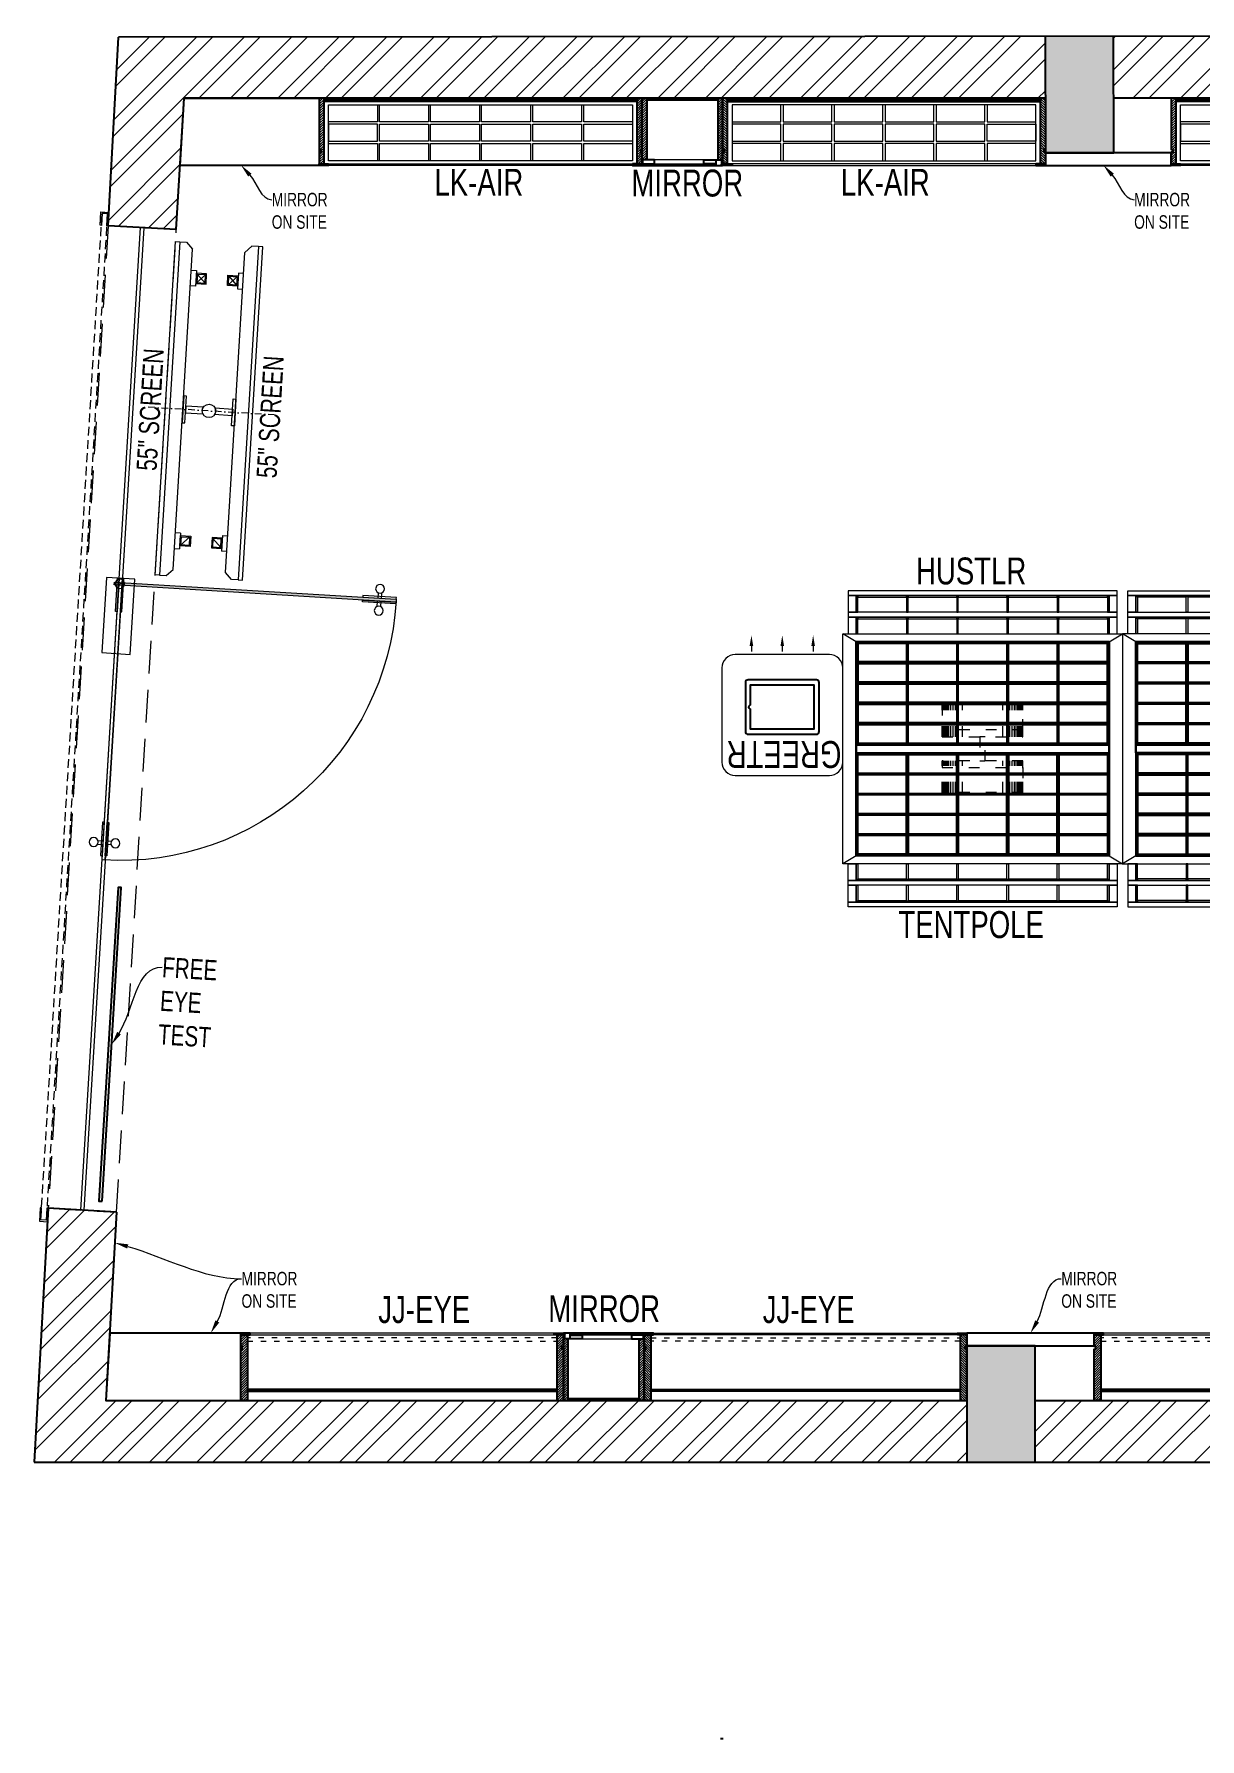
# Model space of a CAD drawing. Header units: feet. Extents: x 9376474 to 9395053, y -6862683 to -6856347.
# Drawn here: x 9376474 to 9380809, y -6862683 to -6856347 of the extents above; entities that cross this region are included whole.
import ezdxf
from ezdxf import colors
from ezdxf.entities.mleader import LeaderData, LeaderLine
from ezdxf.math import Vec2, Vec3

# ---------------------------------------------------------------- set-up
doc = ezdxf.new("R2010")
doc.units = ezdxf.units.FT
doc.header["$LTSCALE"] = 33
doc.header["$MEASUREMENT"] = 0
for name, pattern in [('ACAD_ISO03W100', [30, 12, -18]), ('DASHDOT2', [0.5, 0.25, -0.125, 0, -0.125]), ('HIDDEN', [9.525, 6.35, -3.175]), ('HIDDENX2', [0.75, 0.5, -0.25])]:
    doc.linetypes.add(name, pattern=pattern)
for name, color, linetype, lineweight in [('A-Glazing', 4, 'Continuous', 20), ('A-shutter', 8, 'Continuous', 18), ('A-WALL HATCH', 251, 'Continuous', 5), ('beam', 90, 'Continuous', 9), ('column hatch', 5, 'Continuous', 0), ('Glazing', 141, 'Continuous', 15), ('LENS-DIM', 252, 'Continuous', 5), ('LENS-PARTITION', 21, 'Continuous', 25), ('LENS-TEXT', 31, 'Continuous', 5), ('LENS_DIMENSION', 193, 'Continuous', 0), ('LENS_TEXT', 31, 'Continuous', 5), ('LK-EQPMT', 3, 'Continuous', 18), ('LK-FF&E FLOOR', 1, 'Continuous', 9), ('LK-FF&E WALL', 1, 'Continuous', 9), ('LK-IT', 3, 'Continuous', 18), ('LN-ELEVATION-1', 81, 'Continuous', 25), ('LN-ELEVATION-2', 103, 'Continuous', 20), ('LN-ELEVATION-3', 125, 'Continuous', 18), ('LN-ELEVATION-4', 145, 'Continuous', 13), ('LN-ELEVATION-5', 167, 'Continuous', 5), ('LN-HATCH', 251, 'Continuous', 0), ('PLANO-TXT', 252, 'Continuous', 5), ('rolling shutter', 1, 'Continuous', 5)]:
    doc.layers.add(name, color=color, linetype=linetype, lineweight=lineweight)
doc.layers.add('A-WALL', color=1, linetype='Continuous')
doc.layers.add('column', color=10, linetype='Continuous')
doc.styles.add('LK TXT', font='GILC____.TTF', dxfattribs={"height": 100})
doc.styles.get("Standard").update_dxf_attribs({"font": 'GILC____.TTF'})
pattern_1 = [(45, (7858054.0837, 3504049.203), (-4.4901280605, 4.4901280605), [])]

# ---------------------------------------------------------------- blocks, each defined once
blk = doc.blocks.new('*U48')
at = {"layer": 'A-shutter', "color": 5, "ltscale": 10}
for points in [[(41037660.4, -1561539.2), (41037660.4, -1561544.2), (41037615.4, -1561544.2), (41037615.4, -1561564.2), (41037660.4, -1561564.2), (41037660.4, -1561569.2), (41037610.4, -1561569.2), (41037610.4, -1561539.2)], [(41041318.5, -1561539.2), (41041318.5, -1561544.2), (41041363.5, -1561544.2), (41041363.5, -1561564.2), (41041318.5, -1561564.2), (41041318.5, -1561569.2), (41041368.5, -1561569.2), (41041368.5, -1561539.2)]]:
    blk.add_lwpolyline(points, close=True, dxfattribs=at)
at = {"layer": 'A-shutter', "color": 5, "linetype": 'HIDDENX2', "ltscale": 2}
blk.add_lwpolyline([(41037615.4, -1561544.2), (41037615.4, -1561564.2), (41041363.5, -1561564.2), (41041363.5, -1561544.2)], close=True, dxfattribs=at)
blk = doc.blocks.new('A$C68f6a2d5')
at = {"layer": 'A-WALL HATCH'}
h = blk.add_hatch(dxfattribs=at)
h.set_pattern_fill('ANSI32', color=256, scale=333)
h.set_pattern_definition([(45, (-4387094.85, 5466808.88), (-88.2999593, 88.2999593), []), (45, (-4387035.99, 5466808.88), (-88.2999593, 88.2999593), [])])
h.paths.add_polyline_path([(-16886.2, 4581.1), (-16856.5, 5069.4), (-13654.6, 5069.4), (-13654.8, 5299.4), (-17100.6, 5296.5), (-17139.8, 4595.3)])
h.paths.add_polyline_path([(-13946.6, 0), (-13946.6, 230), (-17147.6, 230), (-17108.5, 929.9), (-17362.1, 944.1), (-17414.9, 0)])
h.paths.add_polyline_path([(-10553.6, 0), (-10553.6, 230), (-13692.6, 230), (-13692.6, 0)])
h.paths.add_polyline_path([(-10272.6, 5069.4), (-10272.8, 5302.2), (-13400.8, 5299.6), (-13400.6, 5069.6)])
h.paths.add_polyline_path([(-7037.6, 5069.4), (-7037.8, 5304.9), (-10018.8, 5302.4), (-10018.6, 5069.4)])
h.paths.add_polyline_path([(-7312.6, 0), (-7312.6, 230), (-10299.6, 230), (-10299.6, 0)])
h.paths.add_polyline_path([(-3964.6, 0), (-3951.7, 230), (-7058.6, 230), (-7058.6, 0)])
h.paths.add_polyline_path([(-453, 0), (-376.3, 230), (-3728.3, 230), (-3741, 0)])
h.paths.add_polyline_path([(1063.4, 2454.9), (818.7, 2468.5), (-44.1, 476.8), (196.4, 453.4)])
at = {"layer": 'column hatch'}
h = blk.add_hatch(color=251, dxfattribs=at)
h.dxf.hatch_style = 1
h.paths.add_polyline_path([(-13400.5, 4866.6), (-13400.8, 5299.6), (-13654.8, 5299.4), (-13654.5, 4866.4)])
h.paths.add_polyline_path([(-10018.5, 4869.4), (-10018.8, 5302.4), (-10272.8, 5302.2), (-10272.5, 4869.2)])
h.paths.add_polyline_path([(-6783.5, 4872.1), (-6783.8, 5305.1), (-7037.8, 5304.9), (-7037.5, 4871.9)])
h.paths.add_polyline_path([(-7058.6, 0), (-7058.6, 433), (-7312.6, 433), (-7312.6, 0)])
h.paths.add_polyline_path([(-13692.6, 0), (-13692.6, 433), (-13946.6, 433), (-13946.6, 0)])
h.paths.add_polyline_path([(-10299.6, 0), (-10299.6, 433), (-10553.6, 433), (-10553.6, 0)])
at = {"layer": 'A-WALL'}
for p, q in [((-17139.8, 4595.3), (-17100.6, 5296.5)), ((-3543.7, 5307.8), (-17100.6, 5296.5)), ((-16886.2, 4581.1), (-16856.5, 5069.4)), ((-13654.6, 5069.4), (-16856.5, 5069.4)), ((-10272.6, 5069.4), (-13400.6, 5069.6)), ((-16886.2, 4581.1), (-17139.8, 4595.3)), ((-17362.1, 944.1), (-17414.9, 0)), ((-17108.5, 929.9), (-17362.1, 944.1)), ((-17108.5, 929.9), (-17147.6, 230)), ((-17147.6, 230), (-13946.6, 230)), ((-13692.6, 230), (-10553.6, 230)), ((-17414.9, 0), (0, 0))]:
    blk.add_line(p, q, dxfattribs=at)
at = {"layer": 'beam', "linetype": 'HIDDEN', "ltscale": 0.58}
blk.add_lwpolyline([(-16886.2, 4581.1), (-17139.8, 4595.3), (-17362.1, 944.1), (-17108.5, 929.9)], close=True, dxfattribs=at)
at = {"layer": 'column'}
for p, q in [((-13654.8, 5299.4), (-13654.5, 4866.4)), ((-13400.5, 4866.6), (-13400.8, 5299.6)), ((-13654.5, 4866.4), (-13400.5, 4866.6)), ((-13692.6, 433), (-13946.6, 433)), ((-13946.6, 433), (-13946.6, 0)), ((-13692.6, 0), (-13692.6, 433)), ((-14853.1, -1028, -123.1), (-14863.1, -1027.4, -123.1))]:
    blk.add_line(p, q, dxfattribs=at)
at = {"layer": 'rolling shutter', "color": 2, "xscale": -1, "rotation": 266.5157355148886}
blk.add_blockref('*U48', (-952749.1, -41055761), dxfattribs=at)
blk = doc.blocks.new('Entrance Door')
at = {"layer": 'Glazing', "ltscale": 111}
blk.add_hatch(color=256, dxfattribs=at).paths.add_polyline_path([(18, -34.8), (18, -1235), (30, -1235), (30, -34.8)])
at = {"layer": 'Glazing'}
for p, q in [((30, -54.2), (18, -66.2)), ((1117.8, -31.3), (1117.8, -54.3)), ((1117.8, -89.2), (1117.8, -66.3)), ((1132.8, -31.3), (1132.8, -54.3)), ((1132.8, -89.2), (1132.8, -66.3))]:
    blk.add_line(p, q, dxfattribs=at)
at = {"layer": 'Glazing', "ltscale": 44}
for p, q in [((-4.9, -1156.3), (18, -1156.3)), ((52.9, -1156.3), (30, -1156.3)), ((-4.9, -1171.3), (18, -1171.3)), ((52.9, -1171.3), (30, -1171.3))]:
    blk.add_line(p, q, dxfattribs=at)
at = {"layer": 'Glazing'}
for points in [[(320, -120.5), (0, -120.5), (0, 0), (320, 0)], [(0, -54.2), (142.5, -54.2), (142.5, -46.8), (0, -46.8)], [(0, -66.2), (142.5, -66.2), (142.5, -73.7), (0, -73.7)], [(1180.8, -54.3), (1038.3, -54.3), (1038.3, -46.8), (1180.8, -46.8)], [(1180.8, -66.3), (1038.3, -66.3), (1038.3, -73.8), (1180.8, -73.8)]]:
    blk.add_lwpolyline(points, close=True, dxfattribs=at)
at = {"layer": 'Glazing', "ltscale": 222}
blk.add_lwpolyline([(-1.5, -66.2), (1198.8, -66.2), (1198.8, -54.2), (-1.5, -54.2)], close=True, dxfattribs=at)
at = {"layer": 'Glazing', "ltscale": 111}
blk.add_lwpolyline([(18, -34.8), (18, -1235), (30, -1235), (30, -34.8)], close=True, dxfattribs=at)
at = {"layer": 'Glazing', "ltscale": 44}
for points in [[(18, -1092.5), (18, -1235), (10.5, -1235), (10.5, -1092.5)], [(30, -1092.5), (30, -1235), (37.5, -1235), (37.5, -1092.5)]]:
    blk.add_lwpolyline(points, close=True, dxfattribs=at)
at = {"layer": 'Glazing'}
for centre, radius in [((1125.3, -13.9), 19), ((24, -58.7), 19.8), ((1125.3, -106.6), 19)]:
    blk.add_circle(centre, radius, dxfattribs=at)
at = {"layer": 'Glazing', "ltscale": 44}
for centre in [(-22.4, -1163.8), (70.4, -1163.8)]:
    blk.add_circle(centre, 19, dxfattribs=at)
at = {"layer": 'Glazing', "ltscale": 222}
blk.add_arc((24, -60.2), 1174.8, 270, 359.99955, dxfattribs=at)
blk = doc.blocks.new('MIRROR')
at = {"layer": 'LN-HATCH', "ltscale": 0.5}
h = blk.add_hatch(dxfattribs=at)
h.set_pattern_fill('ANSI31', color=256, scale=2)
h.set_pattern_definition([(45, (4060433.7416, 1708720.787), (-4.4901280605, 4.4901280605), [])])
h.paths.add_polyline_path([(212.9, 101.3), (230.9, 101.3), (230.9, -127.7), (212.9, -127.7)])
h.paths.add_polyline_path([(230.9, 95.3), (494.9, 95.3), (494.9, 101.3), (230.9, 101.3)])
h.paths.add_polyline_path([(512.9, 101.3), (494.9, 101.3), (494.9, -127.7), (512.9, -127.7)])
at = {"layer": 'Defpoints'}
blk.add_lwpolyline([(512.9, 101.3), (212.9, 101.3), (212.9, -148.7), (512.9, -148.7)], close=True, dxfattribs=at)
at = {"layer": 'LN-ELEVATION-1'}
for points in [[(212.9, 101.3), (230.9, 101.3), (230.9, -127.7), (212.9, -127.7)], [(230.9, 95.3), (494.9, 95.3), (494.9, 101.3), (230.9, 101.3)], [(512.9, 101.3), (494.9, 101.3), (494.9, -127.7), (512.9, -127.7)], [(259.9, -141.7), (259.9, -127.7), (214.9, -127.7), (214.9, -148.7), (223.9, -148.7), (223.9, -147.2), (216.4, -147.2), (216.4, -141.7)], [(442.9, -141.7), (442.9, -127.7), (487.9, -127.7), (487.9, -148.7), (478.9, -148.7), (478.9, -147.2), (486.4, -147.2), (486.4, -141.7)], [(504.9, -148.7), (504.9, -147.2), (509.4, -147.2), (509.4, -129.2), (487.9, -129.2), (487.9, -127.7), (510.9, -127.7), (510.9, -148.7)]]:
    blk.add_lwpolyline(points, close=True, dxfattribs=at)
at = {"layer": 'LN-ELEVATION-2', "color": 4, "lineweight": 0}
blk.add_lwpolyline([(216.4, -141.7), (486.4, -141.7), (486.4, -147.2), (216.4, -147.2)], close=True, dxfattribs=at)
at = {"layer": 'LN-ELEVATION-2'}
blk.add_lwpolyline([(259.9, -141.7), (442.9, -141.7), (442.9, -127.7), (259.9, -127.7)], close=True, dxfattribs=at)
at = {"layer": 'LN-ELEVATION-4', "ltscale": 0.5}
blk.add_line((478.9, -148.7), (223.9, -148.7), dxfattribs=at)
blk = doc.blocks.new('JJ SH 1200')
at = {"layer": 'LN-HATCH', "ltscale": 0.5}
h = blk.add_hatch(dxfattribs=at)
h.set_pattern_fill('ANSI31', color=256, scale=2)
h.set_pattern_definition([(45, (4097187.331, 1708800.267), (-4.4901280605, 4.4901280605), [])])
h.paths.add_polyline_path([(792.1, 220), (792.1, 30), (786.1, 30), (786.1, 20), (792.1, 20), (792.1, -24), (767.1, -24), (767.1, 220)])
h.paths.add_polyline_path([(-382.9, 180), (767.1, 180), (767.1, 186), (-382.9, 186)])
h.paths.add_polyline_path([(757.1, -24), (757.1, -30), (792.1, -30), (792.1, -24)])
h.paths.add_polyline_path([(-407.9, 220), (-407.9, 30), (-401.9, 30), (-401.9, 20), (-407.9, 20), (-407.9, -24), (-382.9, -24), (-382.9, 220)])
h.paths.add_polyline_path([(-372.9, -24), (-372.9, -30), (-407.9, -30), (-407.9, -24)])
at = {"layer": 'LN-ELEVATION-1', "ltscale": 0.5}
for points in [[(-407.9, 220), (-407.9, 30), (-401.9, 30), (-401.9, 20), (-407.9, 20), (-407.9, -24), (-382.9, -24), (-382.9, 220)], [(792.1, 220), (792.1, 30), (786.1, 30), (786.1, 20), (792.1, 20), (792.1, -24), (767.1, -24), (767.1, 220)], [(-382.9, 180), (767.1, 180), (767.1, 186), (-382.9, 186)], [(-372.9, -24), (-372.9, -30), (-407.9, -30), (-407.9, -24)], [(757.1, -24), (757.1, -30), (792.1, -30), (792.1, -24)]]:
    blk.add_lwpolyline(points, close=True, dxfattribs=at)
at = {"layer": 'LN-ELEVATION-3', "ltscale": 0.5}
for p, q in [((767.1, 220), (-382.9, 220)), ((757.1, -24), (-372.9, -24)), ((-372.9, -30), (757.1, -30))]:
    blk.add_line(p, q, dxfattribs=at)
at = {"layer": 'LN-ELEVATION-4', "linetype": 'ACAD_ISO03W100', "ltscale": 0.05}
blk.add_lwpolyline([(767.1, 0), (-382.9, 0), (-382.9, -12), (767.1, -12)], close=True, dxfattribs=at)
blk = doc.blocks.new('VC HD 1200')
at = {"layer": 'LN-HATCH', "ltscale": 0.5}
h = blk.add_hatch(dxfattribs=at)
h.set_pattern_fill('ANSI31', color=256, scale=2)
h.set_pattern_definition([(45, (3760859.753, 1795248.936), (-4.490128061, 4.490128061), [])])
h.paths.add_polyline_path([(-1200, 250), (-1200, 60), (-1194, 60), (-1194, 50), (-1200, 50), (-1200, 6), (-1182, 6), (-1182, 250)])
h = blk.add_hatch(dxfattribs=at)
h.set_pattern_fill('ANSI31', color=256, scale=2)
h.set_pattern_definition(pattern_1)
h.paths.add_polyline_path([(0, 250), (0, 60), (-6, 60), (-6, 50), (0, 50), (0, 6), (-18, 6), (-18, 250)])
h = blk.add_hatch(dxfattribs=at)
h.set_pattern_fill('ANSI31', color=256, scale=2)
h.set_pattern_definition([(45, (7858047.0837, 3504049.203), (-4.4901280605, 4.4901280605), [])])
h.paths.add_polyline_path([(-1165, 6), (-1165, 0), (-1200, 0), (-1200, 6)])
h = blk.add_hatch(dxfattribs=at)
h.set_pattern_fill('ANSI31', color=256, scale=2)
h.set_pattern_definition(pattern_1)
h.paths.add_polyline_path([(-28, 6), (-28, 0), (0, 0), (0, 6)])
at = {"layer": 'LN-ELEVATION-1', "ltscale": 0.5}
for points in [[(-1200, 250), (-1200, 60), (-1194, 60), (-1194, 50), (-1200, 50), (-1200, 6), (-1182, 6), (-1182, 250)], [(-18, 238), (-1182, 238), (-1182, 244), (-18, 244)], [(0, 250), (0, 60), (-6, 60), (-6, 50), (0, 50), (0, 6), (-18, 6), (-18, 250)], [(-1165, 6), (-1165, 0), (-1200, 0), (-1200, 6)], [(-35, 6), (-35, 0), (0, 0), (0, 6)]]:
    blk.add_lwpolyline(points, close=True, dxfattribs=at)
at = {"layer": 'LN-ELEVATION-3', "ltscale": 0.5}
for p, q in [((-1182, 250), (-18, 250)), ((-1165, 6), (-35, 6)), ((-35, 0), (-1165, 0))]:
    blk.add_line(p, q, dxfattribs=at)
for points in [[(-1165, 226), (-35, 226), (-35, 18), (-1165, 18)], [(-1165, 226), (-983.3, 226), (-983.3, 162), (-1165, 162)], [(-975.3, 226), (-793.7, 226), (-793.7, 162), (-975.3, 162)], [(-785.7, 226), (-604, 226), (-604, 162), (-785.7, 162)], [(-596, 226), (-414.3, 226), (-414.3, 162), (-596, 162)], [(-406.3, 226), (-224.7, 226), (-224.7, 162), (-406.3, 162)], [(-216.7, 226), (-35, 226), (-35, 162), (-216.7, 162)], [(-1165, 90), (-983.3, 90), (-983.3, 154), (-1165, 154)], [(-975.3, 154), (-793.7, 154), (-793.7, 90), (-975.3, 90)], [(-785.7, 154), (-604, 154), (-604, 90), (-785.7, 90)], [(-596, 154), (-414.3, 154), (-414.3, 90), (-596, 90)], [(-406.3, 154), (-224.7, 154), (-224.7, 90), (-406.3, 90)], [(-216.7, 154), (-35, 154), (-35, 90), (-216.7, 90)], [(-1165, 82), (-983.3, 82), (-983.3, 18), (-1165, 18)], [(-975.3, 82), (-793.7, 82), (-793.7, 18), (-975.3, 18)], [(-785.7, 82), (-604, 82), (-604, 18), (-785.7, 18)], [(-596, 82), (-414.3, 82), (-414.3, 18), (-596, 18)], [(-406.3, 82), (-224.7, 82), (-224.7, 18), (-406.3, 18)], [(-216.7, 82), (-35, 82), (-35, 18), (-216.7, 18)]]:
    blk.add_lwpolyline(points, close=True, dxfattribs=at)
blk = doc.blocks.new('ffgd')
at = {"layer": 'LN-ELEVATION-4', "linetype": 'ACAD_ISO03W100', "ltscale": 0.1}
blk.add_lwpolyline([(0, 47.3), (0, -41.5), (-20, -41.5), (-20, 47.3)], close=True, dxfattribs=at)
at = {"layer": 'LN-ELEVATION-5', "linetype": 'ACAD_ISO03W100', "ltscale": 0.1}
for p, q in [((-159.9, 165.7), (-159.9, 47.3)), ((-159.7, 165.7), (-159.7, 47.3)), ((-159.4, 165.7), (-159.4, 47.3)), ((-159, 165.7), (-159, 47.3)), ((-158.5, 165.7), (-158.5, 47.3)), ((-157.9, 165.7), (-157.9, 47.3)), ((-157.1, 165.7), (-157.1, 47.3)), ((-156.1, 165.7), (-156.1, 47.3)), ((-154.1, 165.7), (-154.1, 47.3)), ((-151.1, 165.7), (-151.1, 47.3)), ((-146.1, 165.7), (-146.1, 47.3)), ((-141.1, 165.7), (-141.1, 47.3)), ((-135.1, 165.7), (-135.1, 47.3)), ((-128.1, 165.7), (-128.1, 47.3)), ((-120.1, 165.7), (-120.1, 47.3)), ((-111.1, 165.7), (-111.1, 47.3)), ((-102.1, 165.7), (-102.1, 47.3)), ((-85, 165.7), (-85, 47.3)), ((65, 165.7), (65, 47.3)), ((82.1, 165.7), (82.1, 47.3)), ((91.1, 165.7), (91.1, 47.3)), ((100.1, 165.7), (100.1, 47.3)), ((108.1, 165.7), (108.1, 47.3)), ((115.1, 165.7), (115.1, 47.3)), ((121.1, 165.7), (121.1, 47.3)), ((126.1, 165.7), (126.1, 47.3)), ((131.1, 165.7), (131.1, 47.3)), ((134.1, 165.7), (134.1, 47.3)), ((136.1, 165.7), (136.1, 47.3)), ((137.1, 165.7), (137.1, 47.3)), ((137.9, 165.7), (137.9, 47.3)), ((138.5, 165.7), (138.5, 47.3)), ((139, 165.7), (139, 47.3)), ((139.4, 165.7), (139.4, 47.3)), ((139.7, 165.7), (139.7, 47.3)), ((139.9, 165.7), (139.9, 47.3)), ((-159.9, -41.5), (-159.9, -159.9)), ((-159.7, -41.5), (-159.7, -159.9)), ((-159.4, -41.5), (-159.4, -159.9)), ((-159, -41.5), (-159, -159.9)), ((-158.5, -41.5), (-158.5, -159.9)), ((-157.9, -41.5), (-157.9, -159.9)), ((-157.1, -41.5), (-157.1, -159.9)), ((-156.1, -41.5), (-156.1, -159.9)), ((-154.1, -41.5), (-154.1, -159.9)), ((-151.1, -41.5), (-151.1, -159.9)), ((-146.1, -41.5), (-146.1, -159.9)), ((-141.1, -41.5), (-141.1, -159.9)), ((-135.1, -41.5), (-135.1, -159.9)), ((-128.1, -41.5), (-128.1, -159.9)), ((-120.1, -41.5), (-120.1, -159.9)), ((-111.1, -41.5), (-111.1, -159.9)), ((-102.1, -41.5), (-102.1, -159.9)), ((-85, -41.5), (-85, -159.9)), ((65, -41.5), (65, -159.9)), ((82.1, -41.5), (82.1, -159.9)), ((91.1, -41.5), (91.1, -159.9)), ((100.1, -41.5), (100.1, -159.9)), ((108.1, -41.5), (108.1, -159.9)), ((115.1, -41.5), (115.1, -159.9)), ((121.1, -41.5), (121.1, -159.9)), ((126.1, -41.5), (126.1, -159.9)), ((131.1, -41.5), (131.1, -159.9)), ((134.1, -41.5), (134.1, -159.9)), ((136.1, -41.5), (136.1, -159.9)), ((137.1, -41.5), (137.1, -159.9)), ((137.9, -41.5), (137.9, -159.9)), ((138.5, -41.5), (138.5, -159.9)), ((139, -41.5), (139, -159.9)), ((139.4, -41.5), (139.4, -159.9)), ((139.7, -41.5), (139.7, -159.9)), ((139.9, -41.5), (139.9, -159.9))]:
    blk.add_line(p, q, dxfattribs=at)
for points in [[(140, 73), (140, 165.7), (-160, 165.7), (-160, 73)], [(140, -67.1), (140, -159.9), (-160, -159.9), (-160, -67.1)]]:
    blk.add_lwpolyline(points, dxfattribs=at)
for points in [[(140, 73), (140, 47.3), (-160, 47.3), (-160, 73)], [(140, -41.5), (140, -67.1), (-160, -67.1), (-160, -41.5)]]:
    blk.add_lwpolyline(points, close=True, dxfattribs=at)
blk = doc.blocks.new('EURO 1040 x 1175')
at = {"layer": 'LN-ELEVATION-1'}
for points in [[(-470, -327.4), (470, -327.4), (470, 467.6), (-470, 467.6)], [(-470, 85.1), (470, 85.1), (470, 467.6), (-470, 467.6)], [(-283.2, 85.1), (-277.2, 85.1), (-277.2, 467.6), (-283.2, 467.6)], [(-96.4, 85.1), (-90.4, 85.1), (-90.4, 467.6), (-96.4, 467.6)], [(90.4, 85.1), (96.4, 85.1), (96.4, 467.6), (90.4, 467.6)], [(277.2, 85.1), (283.2, 85.1), (283.2, 467.6), (277.2, 467.6)], [(-470, 386.6), (-283.2, 386.6), (-283.2, 392.6), (-470, 392.6)], [(-277.2, 386.6), (-96.4, 386.6), (-96.4, 392.6), (-277.2, 392.6)], [(-90.4, 386.6), (90.4, 386.6), (90.4, 392.6), (-90.4, 392.6)], [(96.4, 386.6), (277.2, 386.6), (277.2, 392.6), (96.4, 392.6)], [(283.2, 386.6), (470, 386.6), (470, 392.6), (283.2, 392.6)], [(-470, 311.2), (-283.2, 311.2), (-283.2, 317.2), (-470, 317.2)], [(-277.2, 311.2), (-96.4, 311.2), (-96.4, 317.2), (-277.2, 317.2)], [(-90.4, 311.2), (90.4, 311.2), (90.4, 317.2), (-90.4, 317.2)], [(96.4, 311.2), (277.2, 311.2), (277.2, 317.2), (96.4, 317.2)], [(283.2, 311.2), (470, 311.2), (470, 317.2), (283.2, 317.2)], [(-470, 235.8), (-283.2, 235.8), (-283.2, 241.8), (-470, 241.8)], [(-277.2, 235.8), (-96.4, 235.8), (-96.4, 241.8), (-277.2, 241.8)], [(-90.4, 235.8), (90.4, 235.8), (90.4, 241.8), (-90.4, 241.8)], [(96.4, 235.8), (277.2, 235.8), (277.2, 241.8), (96.4, 241.8)], [(283.2, 235.8), (470, 235.8), (470, 241.8), (283.2, 241.8)], [(-470, 160.4), (-283.2, 160.4), (-283.2, 166.4), (-470, 166.4)], [(-277.2, 160.4), (-96.4, 160.4), (-96.4, 166.4), (-277.2, 166.4)], [(-90.4, 160.4), (90.4, 160.4), (90.4, 166.4), (-90.4, 166.4)], [(96.4, 160.4), (277.2, 160.4), (277.2, 166.4), (96.4, 166.4)], [(283.2, 160.4), (470, 160.4), (470, 166.4), (283.2, 166.4)], [(-470, 85.1), (470, 85.1), (470, 55.1), (-470, 55.1)], [(-470, 55.1), (470, 55.1), (470, -327.4), (-470, -327.4)], [(-283.2, 55.1), (-277.2, 55.1), (-277.2, -327.4), (-283.2, -327.4)], [(-96.4, 55.1), (-90.4, 55.1), (-90.4, -327.4), (-96.4, -327.4)], [(90.4, 55.1), (96.4, 55.1), (96.4, -327.4), (90.4, -327.4)], [(277.2, 55.1), (283.2, 55.1), (283.2, -327.4), (277.2, -327.4)], [(-470, -20.3), (-283.2, -20.3), (-283.2, -26.3), (-470, -26.3)], [(-277.2, -20.3), (-96.4, -20.3), (-96.4, -26.3), (-277.2, -26.3)], [(-90.4, -20.3), (90.4, -20.3), (90.4, -26.3), (-90.4, -26.3)], [(96.4, -20.3), (277.2, -20.3), (277.2, -26.3), (96.4, -26.3)], [(283.2, -20.3), (470, -20.3), (470, -26.3), (283.2, -26.3)], [(-470, -95.7), (-283.2, -95.7), (-283.2, -101.7), (-470, -101.7)], [(-277.2, -95.7), (-96.4, -95.7), (-96.4, -101.7), (-277.2, -101.7)], [(-90.4, -95.7), (90.4, -95.7), (90.4, -101.7), (-90.4, -101.7)], [(96.4, -95.7), (277.2, -95.7), (277.2, -101.7), (96.4, -101.7)], [(283.2, -95.7), (470, -95.7), (470, -101.7), (283.2, -101.7)], [(-470, -171.1), (-283.2, -171.1), (-283.2, -177.1), (-470, -177.1)], [(-277.2, -171.1), (-96.4, -171.1), (-96.4, -177.1), (-277.2, -177.1)], [(-90.4, -171.1), (90.4, -171.1), (90.4, -177.1), (-90.4, -177.1)], [(96.4, -171.1), (277.2, -171.1), (277.2, -177.1), (96.4, -177.1)], [(283.2, -171.1), (470, -171.1), (470, -177.1), (283.2, -177.1)], [(-470, -246.4), (-283.2, -246.4), (-283.2, -252.4), (-470, -252.4)], [(-277.2, -246.4), (-96.4, -246.4), (-96.4, -252.4), (-277.2, -252.4)], [(-90.4, -246.4), (90.4, -246.4), (90.4, -252.4), (-90.4, -252.4)], [(96.4, -246.4), (277.2, -246.4), (277.2, -252.4), (96.4, -252.4)], [(283.2, -246.4), (470, -246.4), (470, -252.4), (283.2, -252.4)]]:
    blk.add_lwpolyline(points, close=True, dxfattribs=at)
for points in [[(-283.2, 461.6), (-464, 461.6), (-464, 317.2)], [(-96.4, 461.6), (-277.2, 461.6)], [(90.4, 461.6), (-90.4, 461.6)], [(277.2, 461.6), (96.4, 461.6)], [(464, 317.2), (464, 461.6), (283.2, 461.6)], [(-464, 311.2), (-464, 241.8)], [(464, 241.8), (464, 311.2)], [(-464, 235.8), (-464, 166.4)], [(464, 166.4), (464, 235.8)], [(-464, 160.4), (-464, 91.1), (-283.2, 91.1)], [(283.2, 91.1), (464, 91.1), (464, 160.4)], [(-277.2, 91.1), (-96.4, 91.1)], [(-90.4, 91.1), (90.4, 91.1)], [(96.4, 91.1), (277.2, 91.1)], [(-464, -20.3), (-464, 49.1), (-283.2, 49.1)], [(-277.2, 49.1), (-96.4, 49.1)], [(-90.4, 49.1), (90.4, 49.1)], [(96.4, 49.1), (277.2, 49.1)], [(283.2, 49.1), (464, 49.1), (464, -20.3)], [(-464, -95.7), (-464, -26.3)], [(464, -26.3), (464, -95.7)], [(-464, -171.1), (-464, -101.7)], [(464, -101.7), (464, -171.1)], [(-283.2, -321.4), (-464, -321.4), (-464, -177.1)], [(464, -177.1), (464, -321.4), (283.2, -321.4)], [(-96.4, -321.4), (-277.2, -321.4)], [(90.4, -321.4), (-90.4, -321.4)], [(277.2, -321.4), (96.4, -321.4)]]:
    blk.add_lwpolyline(points, dxfattribs=at)
at = {"layer": 'LN-ELEVATION-2'}
blk.add_lwpolyline([(-520, -357.4), (520, -357.4), (520, 497.6), (-520, 497.6)], close=True, dxfattribs=at)
for points in [[(-470, 467.6), (-520, 497.6)], [(470, 467.6), (520, 497.6)], [(-470, -327.4), (-520, -357.4)], [(470, -327.4), (520, -357.4)]]:
    blk.add_lwpolyline(points, dxfattribs=at)
at = {"layer": 'LN-ELEVATION-3'}
for points in [[(-500, 559.6), (500, 559.6), (500, 577.6), (-500, 577.6)], [(-500, 497.6), (-470, 497.6), (-470, 559.6), (-500, 559.6)], [(470, 497.6), (500, 497.6), (500, 559.6), (470, 559.6)], [(-500, -357.4), (-470, -357.4), (-470, -419.4), (-500, -419.4)], [(470, -357.4), (500, -357.4), (500, -419.4), (470, -419.4)], [(-500, -419.4), (500, -419.4), (500, -437.4), (-500, -437.4)]]:
    blk.add_lwpolyline(points, close=True, dxfattribs=at)
at = {"layer": 'LN-ELEVATION-4'}
for points in [[(-500, 639.6), (500, 639.6), (500, 657.6), (-500, 657.6)], [(-500, 577.6), (-470, 577.6), (-470, 639.6), (-500, 639.6)], [(470, 577.6), (500, 577.6), (500, 639.6), (470, 639.6)], [(-470, 497.6), (-464, 497.6), (-464, 559.6), (-470, 559.6)], [(-464, 553.6), (-283.2, 553.6), (-283.2, 559.6), (-464, 559.6)], [(-283.2, 497.6), (-277.2, 497.6), (-277.2, 559.6), (-283.2, 559.6)], [(-277.2, 553.6), (-96.4, 553.6), (-96.4, 559.6), (-277.2, 559.6)], [(-96.4, 497.6), (-90.4, 497.6), (-90.4, 559.6), (-96.4, 559.6)], [(-90.4, 553.6), (90.4, 553.6), (90.4, 559.6), (-90.4, 559.6)], [(90.4, 497.6), (96.4, 497.6), (96.4, 559.6), (90.4, 559.6)], [(96.4, 553.6), (277.2, 553.6), (277.2, 559.6), (96.4, 559.6)], [(277.2, 497.6), (283.2, 497.6), (283.2, 559.6), (277.2, 559.6)], [(283.2, 553.6), (464, 553.6), (464, 559.6), (283.2, 559.6)], [(464, 497.6), (470, 497.6), (470, 559.6), (464, 559.6)], [(-470, -357.4), (-464, -357.4), (-464, -419.4), (-470, -419.4)], [(-283.2, -357.4), (-277.2, -357.4), (-277.2, -419.4), (-283.2, -419.4)], [(-96.4, -357.4), (-90.4, -357.4), (-90.4, -419.4), (-96.4, -419.4)], [(90.4, -357.4), (96.4, -357.4), (96.4, -419.4), (90.4, -419.4)], [(277.2, -357.4), (283.2, -357.4), (283.2, -419.4), (277.2, -419.4)], [(464, -357.4), (470, -357.4), (470, -419.4), (464, -419.4)], [(-500, -437.4), (-470, -437.4), (-470, -499.4), (-500, -499.4)], [(-464, -413.4), (-283.2, -413.4), (-283.2, -419.4), (-464, -419.4)], [(-277.2, -413.4), (-96.4, -413.4), (-96.4, -419.4), (-277.2, -419.4)], [(-90.4, -413.4), (90.4, -413.4), (90.4, -419.4), (-90.4, -419.4)], [(96.4, -413.4), (277.2, -413.4), (277.2, -419.4), (96.4, -419.4)], [(283.2, -413.4), (464, -413.4), (464, -419.4), (283.2, -419.4)], [(470, -437.4), (500, -437.4), (500, -499.4), (470, -499.4)], [(-500, -499.4), (500, -499.4), (500, -517.4), (-500, -517.4)]]:
    blk.add_lwpolyline(points, close=True, dxfattribs=at)
at = {"layer": 'LN-ELEVATION-5'}
for points in [[(-470, 577.6), (-464, 577.6), (-464, 639.6), (-470, 639.6)], [(-464, 633.6), (-283.2, 633.6), (-283.2, 639.6), (-464, 639.6)], [(-283.2, 577.6), (-277.2, 577.6), (-277.2, 639.6), (-283.2, 639.6)], [(-277.2, 633.6), (-96.4, 633.6), (-96.4, 639.6), (-277.2, 639.6)], [(-96.4, 577.6), (-90.4, 577.6), (-90.4, 639.6), (-96.4, 639.6)], [(-90.4, 633.6), (90.4, 633.6), (90.4, 639.6), (-90.4, 639.6)], [(90.4, 577.6), (96.4, 577.6), (96.4, 639.6), (90.4, 639.6)], [(96.4, 633.6), (277.2, 633.6), (277.2, 639.6), (96.4, 639.6)], [(277.2, 577.6), (283.2, 577.6), (283.2, 639.6), (277.2, 639.6)], [(283.2, 633.6), (464, 633.6), (464, 639.6), (283.2, 639.6)], [(464, 577.6), (470, 577.6), (470, 639.6), (464, 639.6)], [(-470, -437.4), (-464, -437.4), (-464, -499.4), (-470, -499.4)], [(-283.2, -437.4), (-277.2, -437.4), (-277.2, -499.4), (-283.2, -499.4)], [(-96.4, -437.4), (-90.4, -437.4), (-90.4, -499.4), (-96.4, -499.4)], [(90.4, -437.4), (96.4, -437.4), (96.4, -499.4), (90.4, -499.4)], [(277.2, -437.4), (283.2, -437.4), (283.2, -499.4), (277.2, -499.4)], [(464, -437.4), (470, -437.4), (470, -499.4), (464, -499.4)], [(-464, -493.4), (-283.2, -493.4), (-283.2, -499.4), (-464, -499.4)], [(-277.2, -493.4), (-96.4, -493.4), (-96.4, -499.4), (-277.2, -499.4)], [(-90.4, -493.4), (90.4, -493.4), (90.4, -499.4), (-90.4, -499.4)], [(96.4, -493.4), (277.2, -493.4), (277.2, -499.4), (96.4, -499.4)], [(283.2, -493.4), (464, -493.4), (464, -499.4), (283.2, -499.4)]]:
    blk.add_lwpolyline(points, close=True, dxfattribs=at)
at = {"layer": 'LENS-DIM'}
blk.add_blockref('ffgd', (10, 67.1), dxfattribs=at)
blk = doc.blocks.new('GREETR 450x450')
at = {"layer": 'LN-ELEVATION-1', "linetype": 'ByBlock', "lineweight": -2}
for p, q in [((481.3, 339.7), (461, 339.7)), ((481.3, 225), (461, 225)), ((481.3, 110.3), (461, 110.3))]:
    blk.add_line(p, q, dxfattribs=at)
at = {"layer": 'LN-ELEVATION-1'}
for points in [[(355.5, 98.3), (355.5, 352.3, 0.414214), (345.5, 362.3), (163.5, 362.3, 0.414214), (153.5, 352.3), (153.5, 98.3, 0.414214), (163.5, 88.3), (345.5, 88.3, 0.414214)], [(264, 342.8), (336.5, 342.8), (336.5, 107.8), (172.5, 107.8), (172.5, 342.8), (245, 342.8, 0.327538), (246.9, 344.2, -0.733799), (262.1, 344.2, 0.327538)]]:
    blk.add_lwpolyline(points, format="xyb", close=True, dxfattribs=at)
at = {"layer": 'LN-ELEVATION-1', "linetype": 'ByBlock', "lineweight": -2}
for points in [[(481.3, 346.4), (481.3, 333.1), (521.3, 339.7)], [(481.3, 231.7), (481.3, 218.3), (521.3, 225)], [(481.3, 116.9), (481.3, 103.6), (521.3, 110.3)]]:
    blk.add_solid(points, dxfattribs=at)
at = {"layer": 'LN-ELEVATION-2'}
blk.add_lwpolyline([(50, 0), (400, 0, 0.414214), (450, 50), (450, 400, 0.414214), (400, 450), (50, 450, 0.414214), (0, 400), (0, 50, 0.414214)], format="xyb", close=True, dxfattribs=at)
at = {"layer": 'LENS-TEXT', "color": 0, "linetype": 'Continuous', "ltscale": 3, "insert": (78.9, 218.7), "char_height": 100, "attachment_point": 5, "rotation": 90, "style": 'LK TXT'}
blk.add_mtext_dynamic_manual_height_columns('GREETR', width=353.056, gutter_width=0.5, heights=[0], dxfattribs=at)
blk = doc.blocks.new('55INCH')
at = {"layer": 'LK-EQPMT', "ltscale": 12}
for p, q in [((2111558.8, 1135690.5), (2111583.2, 1135690.5)), ((2111583.2, 1135690.5), (2111607.7, 1135666)), ((2111607.7, 1134473.9), (2111607.7, 1135666)), ((2111607.7, 1135587.9), (2111627.2, 1135587.9)), ((2111627.2, 1135587.9), (2111627.2, 1135529.3)), ((2111627.2, 1135529.3), (2111607.7, 1135529.3)), ((2111627.2, 1134610.6), (2111607.7, 1134610.6)), ((2111607.7, 1134552), (2111627.2, 1134552)), ((2111627.2, 1134610.6), (2111627.2, 1134552)), ((2111558.8, 1134449.5), (2111583.2, 1134449.5)), ((2111583.2, 1134449.5), (2111607.7, 1134473.9))]:
    blk.add_line(p, q, dxfattribs=at)
at = {"layer": 'LK-EQPMT'}
for p, q in [((2111661.6, 1135543.3), (2111631, 1135573.9)), ((2111661.6, 1135573.9), (2111631, 1135543.3)), ((2111661.6, 1134597.1), (2111631, 1134566.5))]:
    blk.add_line(p, q, dxfattribs=at)
at = {"layer": 'LK-EQPMT', "ltscale": 12}
blk.add_lwpolyline([(2111542.6, 1135690.5), (2111558.8, 1135690.5), (2111558.8, 1134449.5), (2111542.6, 1134449.5)], close=True, dxfattribs=at)
at = {"layer": 'LK-EQPMT'}
for points in [[(2111627.2, 1135577.7), (2111627.2, 1135539.5), (2111665.4, 1135539.5), (2111665.4, 1135577.7)], [(2111631, 1135573.9), (2111631, 1135543.3), (2111661.6, 1135543.3), (2111661.6, 1135573.9)], [(2111627.2, 1134562.7), (2111627.2, 1134600.9), (2111665.4, 1134600.9), (2111665.4, 1134562.7)], [(2111631, 1134566.5), (2111631, 1134597.1), (2111661.6, 1134597.1), (2111661.6, 1134566.5)]]:
    blk.add_lwpolyline(points, close=True, dxfattribs=at)

msp = doc.modelspace()

# ---------------------------------------------------------------- linework, layer by layer
msp.add_lwpolyline([(9376726.5, -6860685.1), (9376797.6, -6859519.3), (9376785.6, -6859518.6), (9376714.5, -6860684.4)], close=True)
at = {"layer": 'A-Glazing'}
msp.add_lwpolyline([(9376881.4, -6857067.4), (9376659.1, -6860718.6), (9376647.1, -6860717.9), (9376869.5, -6857066.7)], close=True, dxfattribs=at)
at = {"layer": 'LENS-DIM', "color": 2}
msp.add_lwpolyline([(9376779.9, -6860725.4), (9376754.8, -6861175.3), (9377241.8, -6861175.3)], dxfattribs=at)
at = {"layer": 'LENS-PARTITION'}
for points in [[(9377533.8, -6856835.9), (9377016.7, -6856835.9), (9377032, -6856585.9), (9377533.8, -6856585.9)], [(9380233.8, -6856835.9), (9380701.8, -6856835.9), (9380701.8, -6856788.7), (9380233.8, -6856788.7)], [(9377241.8, -6861175.3), (9376754.8, -6861175.3), (9376740.8, -6861425.3), (9377241.8, -6861425.3)], [(9380415.3, -6861175.3), (9379941.8, -6861175.3), (9379941.8, -6861222.3), (9380415.3, -6861222.3)]]:
    msp.add_lwpolyline(points, close=True, dxfattribs=at)
at = {"layer": 'LK-IT', "color": 1, "linetype": 'DASHDOT2', "ltscale": 3}
msp.add_line((9377368.1, -6857762.8), (9376880, -6857733.1), dxfattribs=at)
at = {"layer": 'LK-IT'}
for points in [[(9377029.8, -6857692.1), (9377023.7, -6857791.9), (9377033.7, -6857792.5), (9377039.8, -6857692.7)], [(9377224.3, -6857704), (9377218.2, -6857803.8), (9377208.2, -6857803.2), (9377214.3, -6857703.4)]]:
    msp.add_lwpolyline(points, close=True, dxfattribs=at)
for points in [[(9377103.2, -6857734.2), (9377037.5, -6857730.2), (9377036, -6857755.1), (9377101.6, -6857759.1, -0.267949), (9377103.2, -6857734.2, 1)], [(9377146.4, -6857736.8), (9377212, -6857740.8), (9377210.5, -6857765.7), (9377144.9, -6857761.7, 0.267949), (9377146.4, -6857736.8, -1)]]:
    msp.add_lwpolyline(points, format="xyb", dxfattribs=at)
at = {"layer": 'LK-IT', "color": 1}
msp.add_circle((9377124, -6857747.9), 25, dxfattribs=at)

# ---------------------------------------------------------------- block references
at = {"layer": 'A-Glazing', "xscale": -0.874840470249898, "yscale": 0.874840470249898, "zscale": 0.874840470249898, "rotation": 86.51572442541335}
msp.add_blockref('Entrance Door', (9376742.8, -6858366.7), dxfattribs=at)
at = {"layer": 'LENS_DIMENSION'}
msp.add_blockref('A$C68f6a2d5', (9393888.4, -6861655.3), dxfattribs=at)
at = {"layer": 'LK-FF&E FLOOR', "xscale": -1, "rotation": 180}
msp.add_blockref('EURO 1040 x 1175', (9380000.6, -6858933.4), dxfattribs=at)
at = {"layer": 'LK-FF&E FLOOR'}
for name, p, rotation in [('EURO 1040 x 1175', (9381040.6, -6858933.4), 180), ('GREETR 450x450', (9379480.6, -6859102.9), 90)]:
    msp.add_blockref(name, p, dxfattribs=dict(at, rotation=rotation))
at = {"layer": 'LK-FF&E WALL'}
for name, p in [('VC HD 1200', (9378733.8, -6856835.9)), ('MIRROR', (9378520.9, -6856687.3)), ('VC HD 1200', (9381901.8, -6856835.9))]:
    msp.add_blockref(name, p, dxfattribs=at)
at = {"layer": 'LK-FF&E WALL', "xscale": -1}
msp.add_blockref('VC HD 1200', (9379033.8, -6856835.9), dxfattribs=at)
at = {"layer": 'LK-FF&E WALL', "rotation": 180}
for name, p in [('JJ SH 1200', (9378033.9, -6861205.3)), ('MIRROR', (9378954.7, -6861323.9)), ('JJ SH 1200', (9381207.4, -6861205.3))]:
    msp.add_blockref(name, p, dxfattribs=at)
at = {"layer": 'LK-FF&E WALL', "xscale": -1, "rotation": 180}
msp.add_blockref('JJ SH 1200', (9379149.7, -6861205.3), dxfattribs=at)
at = {"layer": 'LK-IT', "rotation": 356.5157355149051}
msp.add_blockref('55INCH', (7200339.1, -7862382.1), dxfattribs=at)
at = {"layer": 'LK-IT', "xscale": -1, "rotation": 356.5157355149051}
msp.add_blockref('55INCH', (11415942.5, -8119057.4), dxfattribs=at)

# ---------------------------------------------------------------- texts
at = {"layer": 'LENS-TEXT', "color": 0, "linetype": 'Continuous', "ltscale": 3, "char_height": 75, "width": 783.964, "attachment_point": 5, "rotation": 86.51574, "style": 'LK TXT'}
for insert in [(9376905.7, -6857743.1), (9377351.9, -6857770.3)]:
    msp.add_mtext('\\pt225;55" SCREEN', dxfattribs=dict(at, insert=insert))
at = {"layer": 'LENS_TEXT', "linetype": 'Continuous', "ltscale": 3, "char_height": 100, "width": 324.474, "attachment_point": 5, "style": 'LK TXT'}
for insert in [(9378902.4, -6856901.7, -23744), (9378593.3, -6861085, -23744)]:
    msp.add_mtext('{\\C7;MIRROR}', dxfattribs=dict(at, insert=insert))
at = {"layer": 'PLANO-TXT', "linetype": 'Continuous', "ltscale": 3, "char_height": 100, "width": 149.547, "attachment_point": 5, "style": 'LK TXT'}
for s, insert in [('LK-AIR', (9378127.4, -6856898.4, -23744)), ('LK-AIR', (9379638.7, -6856898.4, -23744)), ('HUSTLR', (9379957.9, -6858343.4, -23744)), ('TENTPOLE', (9379957.9, -6859657.6, -23744)), ('JJ-EYE', (9377924.3, -6861088.3, -23744)), ('JJ-EYE', (9379353.8, -6861088.3, -23744))]:
    msp.add_mtext(s, dxfattribs=dict(at, insert=insert))

# ---------------------------------------------------------------- leaders
at = {"layer": 'LENS-TEXT', "color": 7}
ml = msp.add_multileader_mtext('Standard', dxfattribs=at)
ml.set_content('\\pxqj,t3;{\\C0;MIRROR ON SITE}', color=1)
ml.set_leader_properties(color=256, linetype='ByLayer', lineweight=-1)
ml.build(insert=Vec2(0, 0))
ml.multileader.update_dxf_attribs({"leader_type": 2, "dogleg_length": 0.36, "arrow_head_size": 50})
ctx = ml.context
ctx.base_point, ctx.char_height, ctx.arrow_head_size, ctx.landing_gap_size, ctx.plane_origin = Vec3(9377357.2, -6856962.8, -23744), 50, 50, 0.09, Vec3(9378196.3, -6856500.2, -23744)
notes = []
notes.append((ctx, [(1, (1, 1, 0), (9377356.9, -6856962.8, -23744), (1, 0), 0.36, [(0, [(9377242.8, -6856834.4, -23744)], 0, [])])]))
ctx.mtext.insert, ctx.mtext.width, ctx.mtext.flow_direction = Vec3(9377357.3, -6856937.5, -23744), 237.261, 5
ml = msp.add_multileader_mtext('Standard', dxfattribs=at)
ml.set_content('\\pxqj,t3;{\\C0;MIRROR ON SITE}', color=1)
ml.set_leader_properties(color=256, linetype='ByLayer', lineweight=-1)
ml.build(insert=Vec2(0, 0))
ml.multileader.update_dxf_attribs({"leader_type": 2, "dogleg_length": 0.36, "arrow_head_size": 50})
ctx = ml.context
ctx.base_point, ctx.char_height, ctx.arrow_head_size, ctx.landing_gap_size, ctx.plane_origin = Vec3(9380564, -6856962.8, -23744), 50, 50, 0.09, Vec3(9381403, -6856500.2, -23744)
notes.append((ctx, [(1, (1, 1, 0), (9380563.6, -6856962.8, -23744), (1, 0), 0.36, [(0, [(9380449.5, -6856834.4, -23744)], 0, [])])]))
ctx.mtext.insert, ctx.mtext.width, ctx.mtext.flow_direction = Vec3(9380564, -6856937.5, -23744), 237.261, 5
ml = msp.add_multileader_mtext('Standard', dxfattribs=at)
ml.set_content('\\pxqj,t3;{\\C0;MIRROR ON SITE}', color=1)
ml.set_leader_properties(color=256, linetype='ByLayer', lineweight=-1)
ml.build(insert=Vec2(0, 0))
ml.multileader.update_dxf_attribs({"leader_type": 2, "dogleg_length": 0.36, "arrow_head_size": 50})
ctx = ml.context
ctx.base_point, ctx.char_height, ctx.arrow_head_size, ctx.landing_gap_size, ctx.plane_origin = Vec3(9377244.7, -6860972.8, -23744), 50, 50, 0.09, Vec3(9378083.8, -6860510.2, -23744)
notes.append((ctx, [(1, (1, 1, 0), (9377244.4, -6860972.8, -23744), (1, 0), 0.36, [(0, [(9377130.3, -6861175.3, -23744)], 0, []), (1, [(9376773.6, -6860839.4, -23744)], 0, [])])]))
ctx.mtext.insert, ctx.mtext.width, ctx.mtext.flow_direction = Vec3(9377244.8, -6860947.5, -23744), 237.261, 5
ml = msp.add_multileader_mtext('Standard', dxfattribs=at)
ml.set_content('\\pxqj,t3;{\\C0;MIRROR ON SITE}', color=1)
ml.set_leader_properties(color=256, linetype='ByLayer', lineweight=-1)
ml.build(insert=Vec2(0, 0))
ml.multileader.update_dxf_attribs({"leader_type": 2, "dogleg_length": 0.36, "arrow_head_size": 50})
ctx = ml.context
ctx.base_point, ctx.char_height, ctx.arrow_head_size, ctx.landing_gap_size, ctx.plane_origin = Vec3(9380293, -6860972.8, -23744), 50, 50, 0.09, Vec3(9381132.1, -6860510.2, -23744)
notes.append((ctx, [(1, (1, 1, 0), (9380292.7, -6860972.8, -23744), (1, 0), 0.36, [(0, [(9380178.5, -6861175.3, -23744)], 0, [])])]))
ctx.mtext.insert, ctx.mtext.width, ctx.mtext.flow_direction = Vec3(9380293.1, -6860947.5, -23744), 237.261, 5
at = {"layer": 'LENS_TEXT', "color": 1, "linetype": 'Continuous', "ltscale": 3}
ml = msp.add_multileader_mtext('Standard', dxfattribs=at)
ml.set_content('{\\C256;FREE EYE TEST}', color=1)
ml.set_leader_properties(color=256, linetype='ByLayer', lineweight=-1)
ml.build(insert=Vec2(0, 0))
ml.multileader.update_dxf_attribs({"leader_type": 2, "dogleg_length": 0.36, "arrow_head_size": 50})
ctx = ml.context
ctx.base_point, ctx.char_height, ctx.arrow_head_size, ctx.landing_gap_size, ctx.plane_origin, ctx.plane_x_axis, ctx.plane_y_axis = Vec3(9376950, -6859815.4), 75, 50, 0.09, Vec3(9375757.5, -6858377.7), Vec3(0.998148, -0.060831), Vec3(0.060831, 0.998148)
notes.append((ctx, [(0, (1, 1, 0), (9376949.7, -6859815.3), (0.998148, -0.060831), 0.36, [(1, [(9376762, -6860102.2)], 0, [])])]))
ctx.mtext.insert, ctx.mtext.text_direction, ctx.mtext.rotation, ctx.mtext.width, ctx.mtext.flow_direction = Vec3(9376952.4, -6859777.4), Vec3(0.998148, -0.060831), 6.222317, 354.238, 5
for ctx, leaders in notes:
    for number, flags, end, landing, length, lines in leaders:
        leader = LeaderData()
        leader.index, (leader.has_last_leader_line, leader.has_dogleg_vector, leader.attachment_direction) = number, flags
        leader.last_leader_point, leader.dogleg_vector, leader.dogleg_length = Vec3(end), Vec3(landing), length
        for number, points, colour, breaks in lines:
            line = LeaderLine()
            line.index, line.vertices, line.color, line.breaks = number, Vec3.list(points), colors.encode_raw_color(colour), breaks
            leader.lines.append(line)
        ctx.leaders.append(leader)

doc.saveas('drawing.dxf')
